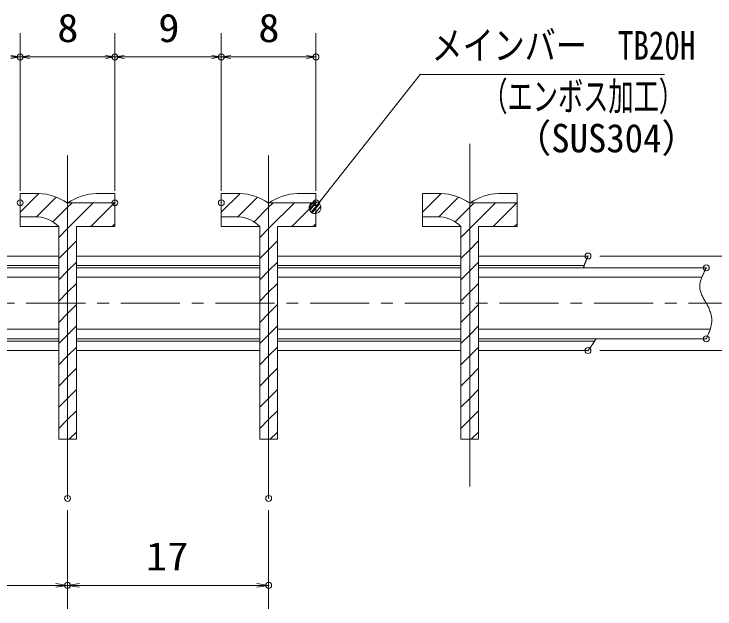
# Model space of a CAD drawing. Units: millimetres, scale not verified. Extents: x -1050 to 1050, y -742 to 742.
# Drawn here: x -518.1 to -221.8, y -423.1 to -171.5 of the extents above; entities that cross this region are included whole.
import ezdxf
from ezdxf.enums import TextEntityAlignment as Align

# ---------------------------------------------------------------- set-up
doc = ezdxf.new("R2010")
doc.units = ezdxf.units.MM
doc.header["$LTSCALE"] = 5
doc.header["$PDMODE"] = 32
doc.header["$PDSIZE"] = 2.5
doc.linetypes.add('CHAIN1', pattern=[8, 5, -1, 1, -1])
doc.linetypes.add('DOUBLE_CHAIN1', pattern=[8.8, 5, -1, 0.6, -0.6, 0.6, -1])
for name, color, linetype, lineweight in [('0-1_寸法注釈', 2, 'Continuous', 9), ('0-2_0', 2, 'Continuous', 9), ('0-3_DEFPOINTS', 134, 'Continuous', 9), ('0-6_中心線', 6, 'CHAIN1', 9), ('0-7_蓋', 5, 'Continuous', 9), ('0-9_想像線', 134, 'DOUBLE_CHAIN1', 9), ('0-A_ハッチング', 4, 'Continuous', 9)]:
    doc.layers.add(name, color=color, linetype=linetype, lineweight=lineweight)
doc.styles.add('ＭＳ ゴシック', font='')
doc.styles.get('ＭＳ ゴシック').set_extended_font_data('MS Gothic')

# ---------------------------------------------------------------- blocks, each defined once
blk = doc.blocks.new('_OPEN')
at = {"layer": '0-2_0'}
blk.add_line((0, 0), (-5, 0), dxfattribs=at)
blk.add_lwpolyline([(-5, 0.833), (0, 0), (-5, -0.833)], dxfattribs=at)
blk = doc.blocks.new('_Dot')
at = {"layer": '0-2_0'}
for p, q in [((-2.5, 0), (-5, 0)), ((2.445, 0.5), (-2.445, 0.5)), ((1.997, 1.5), (-1.997, 1.5)), ((2.289, -0.995), (-2.289, -0.995)), ((1.499, -1.995), (-1.499, -1.995))]:
    blk.add_line(p, q, dxfattribs=at)
for points in [[(2.5, 0), (2.48, 0.313), (2.421, 0.622), (2.324, 0.92), (2.191, 1.204), (2.023, 1.469), (1.822, 1.711), (1.594, 1.926), (1.34, 2.111), (1.064, 2.262), (0.773, 2.378), (0.468, 2.456), (0.157, 2.495), (-0.157, 2.495), (-0.468, 2.456), (-0.773, 2.378), (-1.064, 2.262), (-1.34, 2.111), (-1.594, 1.926), (-1.822, 1.711), (-2.023, 1.469), (-2.191, 1.204), (-2.324, 0.92), (-2.421, 0.622), (-2.48, 0.313), (-2.5, 0), (0, 0)], [(-2.5, 0), (-2.48, -0.313), (-2.421, -0.622), (-2.324, -0.92), (-2.191, -1.204), (-2.023, -1.469), (-1.822, -1.711), (-1.594, -1.926), (-1.34, -2.111), (-1.064, -2.262), (-0.773, -2.378), (-0.468, -2.456), (-0.157, -2.495), (0.157, -2.495), (0.468, -2.456), (0.773, -2.378), (1.064, -2.262), (1.34, -2.111), (1.594, -1.926), (1.822, -1.711), (2.023, -1.469), (2.191, -1.204), (2.324, -0.92), (2.421, -0.622), (2.48, -0.313), (2.5, 0), (0, 0)]]:
    blk.add_lwpolyline(points, close=True, dxfattribs=at)

msp = doc.modelspace()

# ---------------------------------------------------------------- linework, layer by layer
at = {"layer": '0-1_寸法注釈'}
for p, q in [((-515.45, -246.308), (-515.45, -179.636)), ((-475.45, -246.308), (-475.45, -179.636)), ((-430.45, -246.308), (-430.45, -179.636)), ((-390.45, -246.308), (-390.45, -179.636)), ((-511.45, -189.636), (-479.45, -189.636)), ((-471.45, -189.636), (-434.45, -189.636)), ((-426.45, -189.636), (-394.45, -189.636)), ((-270.45, -273.808), (-127.687, -273.808)), ((-270.45, -313.808), (-127.687, -313.808)), ((-495.45, -381.308), (-495.45, -423.069)), ((-495.45, -381.308), (-495.45, -423.069)), ((-410.45, -381.308), (-410.45, -423.069)), ((-575.45, -413.069), (-500.45, -413.069)), ((-490.45, -413.069), (-415.45, -413.069))]:
    msp.add_line(p, q, dxfattribs=at)
msp.add_lwpolyline([(-243.148, -197.031), (-346.355, -197.031), (-390.234, -252.584)], dxfattribs=at)
at = {"layer": '0-3_DEFPOINTS'}
for p in [(-515.45, -189.636), (-475.45, -189.636), (-430.45, -189.636), (-390.45, -189.636), (-515.45, -251.308), (-475.45, -251.308), (-430.45, -251.308), (-390.45, -251.308), (-275.45, -273.808), (-225.45, -278.808), (-225.45, -308.808), (-275.45, -313.808), (-495.45, -376.308), (-410.45, -376.308), (-495.45, -413.069), (-410.45, -413.069)]:
    msp.add_point(p, dxfattribs=at)
at = {"layer": '0-6_中心線'}
for p, q in [((-495.45, -376.308), (-495.45, -226.308)), ((-410.45, -376.308), (-410.45, -226.308)), ((-325.45, -226.308), (-325.45, -376.308)), ((-792.921, -293.808), (-186.852, -293.808))]:
    msp.add_line(p, q, dxfattribs=at)
at = {"layer": '0-7_蓋'}
for p, q in [((-515.45, -261.308), (-515.45, -247.308)), ((-507.576, -247.308), (-515.45, -247.308)), ((-483.324, -247.308), (-475.45, -247.308)), ((-475.45, -261.308), (-475.45, -247.308)), ((-422.576, -247.308), (-430.45, -247.308)), ((-430.45, -261.308), (-430.45, -247.308)), ((-398.324, -247.308), (-390.45, -247.308)), ((-390.45, -261.308), (-390.45, -247.308)), ((-345.45, -261.308), (-345.45, -247.308)), ((-337.576, -247.308), (-345.45, -247.308)), ((-313.324, -247.308), (-305.45, -247.308)), ((-305.45, -261.308), (-305.45, -247.308)), ((-475.45, -251.308), (-495.64, -251.308)), ((-390.45, -251.308), (-410.64, -251.308)), ((-305.45, -251.308), (-325.64, -251.308)), ((-507.86, -257.308), (-515.45, -257.308)), ((-422.86, -257.308), (-430.45, -257.308)), ((-337.86, -257.308), (-345.45, -257.308)), ((-499.2, -261.308), (-515.45, -261.308)), ((-499.2, -261.308), (-499.2, -351.308)), ((-491.7, -261.308), (-491.7, -351.308)), ((-475.45, -261.308), (-491.7, -261.308)), ((-414.2, -261.308), (-430.45, -261.308)), ((-414.2, -261.308), (-414.2, -351.308)), ((-406.7, -261.308), (-406.7, -351.308)), ((-390.45, -261.308), (-406.7, -261.308)), ((-329.2, -261.308), (-345.45, -261.308)), ((-329.2, -261.308), (-329.2, -351.308)), ((-305.45, -261.308), (-321.7, -261.308)), ((-321.7, -261.308), (-321.7, -351.308)), ((-576.7, -273.808), (-499.2, -273.808)), ((-491.7, -273.808), (-414.2, -273.808)), ((-406.7, -273.808), (-329.2, -273.808)), ((-321.7, -273.808), (-275.45, -273.808)), ((-576.7, -277.808), (-499.2, -277.808)), ((-491.7, -277.808), (-414.2, -277.808)), ((-406.7, -277.808), (-329.2, -277.808)), ((-321.7, -277.808), (-277.058, -277.808)), ((-576.7, -278.808), (-499.2, -278.808)), ((-491.7, -278.808), (-414.2, -278.808)), ((-406.7, -278.808), (-329.2, -278.808)), ((-321.7, -278.808), (-225.45, -278.808)), ((-576.7, -282.808), (-499.2, -282.808)), ((-491.7, -282.808), (-414.2, -282.808)), ((-406.7, -282.808), (-329.2, -282.808)), ((-321.7, -282.808), (-227.368, -282.808)), ((-576.7, -304.808), (-499.2, -304.808)), ((-491.7, -304.808), (-414.2, -304.808)), ((-406.7, -304.808), (-329.2, -304.808)), ((-321.7, -304.808), (-223.847, -304.808)), ((-576.7, -308.808), (-499.2, -308.808)), ((-576.7, -309.808), (-499.2, -309.808)), ((-491.7, -308.808), (-414.2, -308.808)), ((-491.7, -309.808), (-414.2, -309.808)), ((-406.7, -308.808), (-329.2, -308.808)), ((-406.7, -309.808), (-329.2, -309.808)), ((-321.7, -308.808), (-225.45, -308.808)), ((-321.7, -309.808), (-272.684, -309.808)), ((-576.7, -313.808), (-499.2, -313.808)), ((-491.7, -313.808), (-414.2, -313.808)), ((-406.7, -313.808), (-329.2, -313.808)), ((-321.7, -313.808), (-275.45, -313.808)), ((-491.7, -351.308), (-499.2, -351.308)), ((-406.7, -351.308), (-414.2, -351.308)), ((-321.7, -351.308), (-329.2, -351.308))]:
    msp.add_line(p, q, dxfattribs=at)
for centre, radius, start, end in [((-508.738, -270.583), 23.304, 55.80308, 87.1428), ((-482.162, -270.583), 23.304, 92.8572, 124.19692), ((-423.738, -270.583), 23.304, 55.80308, 87.1428), ((-397.162, -270.583), 23.304, 92.8572, 124.19692), ((-338.738, -270.583), 23.304, 55.80308, 87.1428), ((-312.162, -270.583), 23.304, 92.8572, 124.19692), ((-508.738, -270.583), 13.304, 44.19926, 86.21818), ((-423.738, -270.583), 13.304, 44.19926, 86.21818), ((-338.738, -270.583), 13.304, 44.19926, 86.21818)]:
    msp.add_arc(centre, radius, start, end, dxfattribs=at)
at = {"layer": '0-9_想像線'}
msp.add_line((-277.352, -278.683), (-277.392, -278.808), dxfattribs=at)
for points in [[(-275.45, -273.808), (-275.503, -273.933), (-275.556, -274.058), (-275.609, -274.182), (-275.662, -274.307), (-275.715, -274.432), (-275.768, -274.556), (-275.821, -274.681), (-275.874, -274.806), (-275.926, -274.931), (-275.978, -275.055), (-276.031, -275.18), (-276.083, -275.305), (-276.134, -275.43), (-276.186, -275.554), (-276.237, -275.679), (-276.288, -275.804), (-276.339, -275.929), (-276.39, -276.054), (-276.44, -276.179), (-276.49, -276.304), (-276.539, -276.429), (-276.588, -276.553), (-276.637, -276.678), (-276.686, -276.803), (-276.734, -276.928), (-276.781, -277.054), (-276.828, -277.179), (-276.875, -277.304), (-276.921, -277.429), (-276.967, -277.554), (-277.012, -277.679), (-277.056, -277.805), (-277.1, -277.93), (-277.144, -278.055), (-277.187, -278.181), (-277.229, -278.306), (-277.271, -278.432), (-277.312, -278.557), (-277.352, -278.683)], [(-225.45, -278.808), (-225.678, -279.246), (-225.905, -279.684), (-226.13, -280.122), (-226.35, -280.559), (-226.564, -280.996), (-226.772, -281.433), (-226.972, -281.869), (-227.162, -282.305), (-227.34, -282.74), (-227.507, -283.174), (-227.66, -283.607), (-227.798, -284.039), (-227.919, -284.47), (-228.022, -284.9), (-228.106, -285.329), (-228.17, -285.757), (-228.212, -286.183), (-228.23, -286.608), (-228.223, -287.031), (-228.191, -287.452), (-228.131, -287.872), (-228.045, -288.29), (-227.936, -288.707), (-227.804, -289.123), (-227.653, -289.538), (-227.484, -289.952), (-227.3, -290.365), (-227.102, -290.778), (-226.893, -291.191), (-226.675, -291.604), (-226.45, -292.018), (-226.22, -292.432), (-225.987, -292.847), (-225.753, -293.262), (-225.521, -293.679), (-225.292, -294.098), (-225.069, -294.517), (-224.851, -294.938), (-224.641, -295.361)], [(-224.641, -295.361), (-224.439, -295.784), (-224.248, -296.209), (-224.067, -296.635), (-223.898, -297.062), (-223.743, -297.49), (-223.602, -297.918), (-223.477, -298.348), (-223.369, -298.779), (-223.279, -299.21), (-223.209, -299.642), (-223.159, -300.074), (-223.131, -300.508), (-223.124, -300.941), (-223.139, -301.376), (-223.173, -301.81), (-223.225, -302.246), (-223.295, -302.681), (-223.382, -303.117), (-223.483, -303.554), (-223.598, -303.99), (-223.726, -304.427), (-223.865, -304.865), (-224.015, -305.302), (-224.174, -305.74), (-224.341, -306.178), (-224.516, -306.616), (-224.696, -307.054), (-224.88, -307.493), (-225.068, -307.931), (-225.258, -308.37), (-225.45, -308.808)], [(-272.1, -308.808), (-272.169, -308.933), (-272.239, -309.058), (-272.311, -309.182), (-272.383, -309.307), (-272.456, -309.432), (-272.531, -309.556), (-272.606, -309.681), (-272.682, -309.806), (-272.759, -309.931), (-272.838, -310.056), (-272.916, -310.18), (-272.996, -310.305), (-273.077, -310.43), (-273.158, -310.555), (-273.24, -310.68), (-273.323, -310.805), (-273.406, -310.93), (-273.491, -311.055), (-273.575, -311.18), (-273.661, -311.305), (-273.747, -311.43), (-273.833, -311.555), (-273.92, -311.68), (-274.008, -311.806), (-274.096, -311.931), (-274.184, -312.056), (-274.273, -312.181), (-274.362, -312.306), (-274.451, -312.431), (-274.541, -312.556), (-274.631, -312.682), (-274.721, -312.807), (-274.812, -312.932), (-274.903, -313.057), (-274.994, -313.182), (-275.085, -313.308), (-275.176, -313.433), (-275.267, -313.558), (-275.359, -313.683)], [(-275.359, -313.683), (-275.45, -313.808), (-275.45, -313.808)]]:
    msp.add_lwpolyline(points, dxfattribs=at)
at = {"layer": '0-A_ハッチング'}
for p, q in [((-515.45, -255.24), (-507.526, -247.315)), ((-430.45, -255.24), (-422.526, -247.315)), ((-345.45, -255.24), (-337.526, -247.315)), ((-508.539, -257.308), (-500.199, -248.969)), ((-485.598, -261.308), (-475.598, -251.308)), ((-423.539, -257.308), (-415.199, -248.969)), ((-400.598, -261.308), (-390.598, -251.308)), ((-338.539, -257.308), (-330.199, -248.969)), ((-315.598, -261.308), (-305.598, -251.308)), ((-476.618, -261.308), (-475.45, -260.141)), ((-391.618, -261.308), (-390.45, -260.141)), ((-306.618, -261.308), (-305.45, -260.141)), ((-495.45, -289.121), (-491.7, -285.371)), ((-410.45, -289.121), (-406.7, -285.371)), ((-325.45, -289.121), (-321.7, -285.371)), ((-499.2, -292.871), (-495.45, -289.121)), ((-414.2, -292.871), (-410.45, -289.121)), ((-329.2, -292.871), (-325.45, -289.121)), ((-495.45, -298.101), (-491.7, -294.351)), ((-410.45, -298.101), (-406.7, -294.351)), ((-325.45, -298.101), (-321.7, -294.351)), ((-499.2, -301.851), (-495.45, -298.101)), ((-414.2, -301.851), (-410.45, -298.101)), ((-329.2, -301.851), (-325.45, -298.101)), ((-495.45, -307.082), (-491.7, -303.332)), ((-410.45, -307.082), (-406.7, -303.332)), ((-325.45, -307.082), (-321.7, -303.332)), ((-499.2, -310.832), (-495.45, -307.082)), ((-414.2, -310.832), (-410.45, -307.082)), ((-329.2, -310.832), (-325.45, -307.082)), ((-495.45, -316.062), (-491.7, -312.312)), ((-410.45, -316.062), (-406.7, -312.312)), ((-325.45, -316.062), (-321.7, -312.312)), ((-499.2, -319.812), (-495.45, -316.062)), ((-414.2, -319.812), (-410.45, -316.062)), ((-329.2, -319.812), (-325.45, -316.062)), ((-495.45, -325.042), (-491.7, -321.292)), ((-410.45, -325.042), (-406.7, -321.292)), ((-325.45, -325.042), (-321.7, -321.292)), ((-499.2, -328.792), (-495.45, -325.042)), ((-414.2, -328.792), (-410.45, -325.042)), ((-329.2, -328.792), (-325.45, -325.042)), ((-495.45, -334.022), (-491.7, -330.272)), ((-410.45, -334.022), (-406.7, -330.272)), ((-325.45, -334.022), (-321.7, -330.272)), ((-499.2, -337.772), (-495.45, -334.022)), ((-414.2, -337.772), (-410.45, -334.022)), ((-329.2, -337.772), (-325.45, -334.022)), ((-495.45, -343.003), (-491.7, -339.253)), ((-410.45, -343.003), (-406.7, -339.253)), ((-325.45, -343.003), (-321.7, -339.253)), ((-499.2, -346.753), (-495.45, -343.003)), ((-414.2, -346.753), (-410.45, -343.003)), ((-329.2, -346.753), (-325.45, -343.003)), ((-494.775, -351.308), (-491.7, -348.233)), ((-409.775, -351.308), (-406.7, -348.233)), ((-324.775, -351.308), (-321.7, -348.233))]:
    msp.add_line(p, q, dxfattribs=at)
for points in [[(-507.576, -247.308), (-515.45, -247.308), (-515.45, -257.308), (-507.86, -257.308)], [(-422.576, -247.308), (-430.45, -247.308), (-430.45, -257.308), (-422.86, -257.308)], [(-337.576, -247.308), (-345.45, -247.308), (-345.45, -257.308), (-337.86, -257.308)], [(-501.636, -259.386), (-495.45, -253.2), (-493.558, -251.308)], [(-499.2, -261.308), (-499.2, -351.308), (-495.45, -351.308), (-495.45, -251.308), (-495.64, -251.308)], [(-499.2, -265.93), (-495.45, -262.18), (-484.578, -251.308)], [(-416.636, -259.386), (-410.45, -253.2), (-408.558, -251.308)], [(-414.2, -261.308), (-414.2, -351.308), (-410.45, -351.308), (-410.45, -251.308), (-410.64, -251.308)], [(-414.2, -265.93), (-410.45, -262.18), (-399.578, -251.308)], [(-331.636, -259.386), (-325.45, -253.2), (-323.558, -251.308)], [(-329.2, -261.308), (-329.2, -351.308), (-325.45, -351.308), (-325.45, -251.308), (-325.64, -251.308)], [(-329.2, -265.93), (-325.45, -262.18), (-314.578, -251.308)], [(-499.2, -274.911), (-495.45, -271.161), (-491.7, -267.411)], [(-414.2, -274.911), (-410.45, -271.161), (-406.7, -267.411)], [(-329.2, -274.911), (-325.45, -271.161), (-321.7, -267.411)], [(-499.2, -283.891), (-495.45, -280.141), (-491.7, -276.391)], [(-414.2, -283.891), (-410.45, -280.141), (-406.7, -276.391)], [(-329.2, -283.891), (-325.45, -280.141), (-321.7, -276.391)]]:
    msp.add_lwpolyline(points, dxfattribs=at)
for points in [[(-475.45, -251.308), (-495.45, -251.308), (-495.45, -351.308), (-491.7, -351.308), (-491.7, -261.308), (-475.45, -261.308)], [(-390.45, -251.308), (-410.45, -251.308), (-410.45, -351.308), (-406.7, -351.308), (-406.7, -261.308), (-390.45, -261.308)], [(-305.45, -251.308), (-325.45, -251.308), (-325.45, -351.308), (-321.7, -351.308), (-321.7, -261.308), (-305.45, -261.308)]]:
    msp.add_lwpolyline(points, close=True, dxfattribs=at)
for centre, radius, start, end in [((-508.738, -270.583), 23.304, 55.80308, 87.1428), ((-423.738, -270.583), 23.304, 55.80308, 87.1428), ((-338.738, -270.583), 23.304, 55.80308, 87.1428), ((-508.738, -270.583), 13.304, 44.19926, 86.21818), ((-423.738, -270.583), 13.304, 44.19926, 86.21818), ((-338.738, -270.583), 13.304, 44.19926, 86.21818)]:
    msp.add_arc(centre, radius, start, end, dxfattribs=at)

# ---------------------------------------------------------------- block references
at = {"layer": '0-1_寸法注釈', "xscale": 0.8, "yscale": 0.8}
for p in [(-515.45, -189.636), (-475.45, -189.636), (-430.45, -189.636), (-390.45, -189.636)]:
    msp.add_blockref('_OPEN', p, dxfattribs=at)
at = {"layer": '0-1_寸法注釈', "xscale": 0.8, "yscale": 0.8, "rotation": 180}
for p in [(-515.45, -189.636), (-475.45, -189.636), (-430.45, -189.636)]:
    msp.add_blockref('_OPEN', p, dxfattribs=at)
at = {"layer": '0-1_寸法注釈'}
for name, p, rotation in [('_Dot', (-390.863, -253.362), 231.06662), ('_OPEN', (-495.45, -413.069), 180)]:
    msp.add_blockref(name, p, dxfattribs=dict(at, rotation=rotation))
for p in [(-495.45, -413.069), (-410.45, -413.069)]:
    msp.add_blockref('_OPEN', p, dxfattribs=at)

# ---------------------------------------------------------------- texts
at = {"layer": '0-1_寸法注釈', "color": 7, "style": 'ＭＳ ゴシック'}
for s, height, width, p in [('8', 12.02, 1.1, (-499.817, -186.949)), ('9', 12.02, 1.1, (-457.098, -186.949)), ('8', 12.02, 1.1, (-414.817, -186.949)), ('メインバー\u3000TB20H', 12.03, 0.8, (-341.578, -194.344)), ('（エンボス加工）', 12.02, 0.65, (-320.117, -215.899)), ('（SUS304）', 12.02, 0.95, (-306.587, -233.564)), ('17', 12.02, 1.1, (-462.338, -410.382))]:
    msp.add_text(s, height=height, dxfattribs=dict(at, width=width)).set_placement(p, align=Align.BOTTOM_LEFT)

doc.saveas('drawing.dxf')
